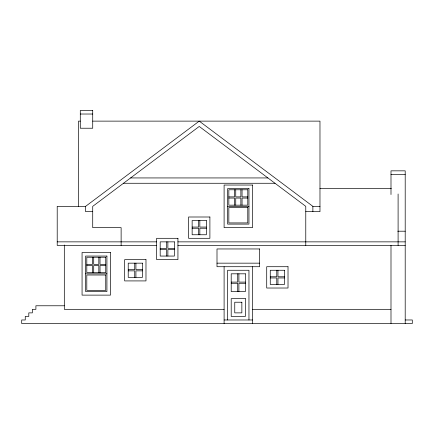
<?xml version="1.0" encoding="UTF-8"?>
<svg xmlns="http://www.w3.org/2000/svg" width="434" height="434" viewBox="0 0 434 434"><rect width="100%" height="100%" fill="white"/><g stroke="black" fill="none" stroke-linecap="round" stroke-linejoin="round"><path stroke-width="0.65" d="M156.636 245.405L57.207 245.405L57.207 206.345L85.617 206.345L199.244 121.124L312.876 206.345L319.977 206.345M80.29 114.023L92.719 114.023M80.29 121.124L78.516 121.124L78.516 206.378M92.719 121.124L319.977 121.124L319.977 211.673L305.775 211.673M390.996 174.387L405.199 174.387M130.596 177.94L267.897 177.94M123.495 183.267L274.999 183.267M319.923 188.595L391.359 188.595M228.837 196.879L234.555 196.879L234.555 189.777M247.776 196.879L242.053 196.879L242.053 189.777M228.837 198.061L234.555 198.061L234.555 205.163M247.776 198.061L242.053 198.061L242.053 205.163M227.655 206.345L248.959 206.345M92.719 211.673L85.617 211.673L85.617 206.345M192.143 227.063L198.653 227.063L198.653 220.553M206.345 227.063L199.835 227.063L199.835 220.553M192.143 228.246L198.653 228.246L198.653 234.756M206.345 228.246L199.835 228.246L199.835 234.756M397.756 231.203L405.199 231.203M57.207 241.857L156.636 241.857M177.94 241.857L405.199 241.857M177.94 245.405L405.199 245.405M160.184 248.367L166.694 248.367L166.694 241.857M174.387 248.367L167.877 248.367L167.877 241.857M160.184 249.55L166.694 249.55L166.694 256.06M174.387 249.55L167.877 249.55L167.877 256.06M217 263.161L259.613 263.161M86.8 264.344L92.523 264.344L92.523 257.243M105.739 264.344L100.015 264.344L100.015 257.243M86.8 265.527L92.523 265.527L92.523 272.633M105.739 265.527L100.015 265.527L100.015 272.633M128.225 269.671L134.735 269.671L134.735 263.161M142.433 269.671L135.923 269.671L135.923 263.161M128.225 270.854L134.735 270.854L134.735 277.364M142.433 270.854L135.923 270.854L135.923 277.364M85.617 273.816L106.921 273.816M270.263 276.773L276.773 276.773L276.773 270.263M284.465 276.773L277.955 276.773L277.955 270.263M270.263 277.955L276.773 277.955L276.773 284.465M284.465 277.955L277.955 277.955L277.955 284.465M231.203 282.1L237.713 282.1L237.713 273.816M245.405 282.1L238.895 282.1L238.895 273.816M231.203 283.283L237.713 283.283L237.713 291.567M245.405 283.283L238.895 283.283L238.895 291.567M64.313 305.775L35.903 305.775L35.903 309.323L32.355 309.323L32.355 312.876L28.801 312.876L28.801 316.424L25.253 316.424L25.253 319.977L21.7 319.977L21.7 323.525L412.3 323.525L412.3 319.977L405.199 319.977M224.101 309.323L64.313 309.323L64.313 244.998M252.507 309.323L390.996 309.323M224.101 319.977L252.507 319.977M405.199 323.525L405.199 170.839L390.996 170.839L390.996 194.541M398.097 193.987L398.097 245.405M390.996 245.405L390.996 323.525M312.876 206.345L312.876 211.673M305.775 245.405L305.775 206.345L199.244 126.451L92.719 206.345L92.719 227.655L121.124 227.655L121.124 245.405M252.507 266.715L252.507 323.525M248.959 319.977L248.959 270.263L227.655 270.263L227.655 319.977M240.87 189.777L240.87 196.879L235.743 196.879L235.743 189.777M240.87 205.163L240.87 198.061L235.743 198.061L235.743 205.163M224.101 266.715L224.101 323.525M98.833 257.243L98.833 264.344L93.706 264.344L93.706 257.243M98.833 272.633L98.833 265.527L93.706 265.527L93.706 272.633M92.719 110.475L80.29 110.475L80.29 128.225L92.719 128.225L92.719 110.475M252.507 185.041L224.101 185.041L224.101 227.655L252.507 227.655L252.507 185.041M248.959 188.595L227.655 188.595L227.655 224.101L248.959 224.101L248.959 188.595M247.776 189.777L228.837 189.777L228.837 205.163L247.776 205.163L247.776 189.777M247.776 207.533L228.837 207.533L228.837 222.919L247.776 222.919L247.776 207.533M209.899 217L188.595 217L188.595 238.304L209.899 238.304L209.899 217M206.345 220.553L192.143 220.553L192.143 234.756L206.345 234.756L206.345 220.553M177.94 238.304L156.636 238.304L156.636 259.613L177.94 259.613L177.94 238.304M174.387 241.857L160.184 241.857L160.184 256.06L174.387 256.06L174.387 241.857M259.613 248.959L217 248.959L217 266.715L259.613 266.715L259.613 248.959M110.475 252.507L82.064 252.507L82.064 295.12L110.475 295.12L110.475 252.507M106.921 256.06L85.617 256.06L85.617 291.567L106.921 291.567L106.921 256.06M105.739 257.243L86.8 257.243L86.8 272.633L105.739 272.633L105.739 257.243M145.981 259.613L124.677 259.613L124.677 280.917L145.981 280.917L145.981 259.613M142.433 263.161L128.225 263.161L128.225 277.364L142.433 277.364L142.433 263.161M288.019 266.715L266.715 266.715L266.715 288.019L288.019 288.019L288.019 266.715M284.465 270.263L270.263 270.263L270.263 284.465L284.465 284.465L284.465 270.263M245.405 273.816L231.203 273.816L231.203 291.567L245.405 291.567L245.405 273.816M105.739 274.999L86.8 274.999L86.8 290.384L105.739 290.384L105.739 274.999M245.405 298.673L231.203 298.673L231.203 316.424L245.405 316.424L245.405 298.673M241.857 302.221L234.756 302.221L234.756 312.876L241.857 312.876L241.857 302.221"/></g></svg>
